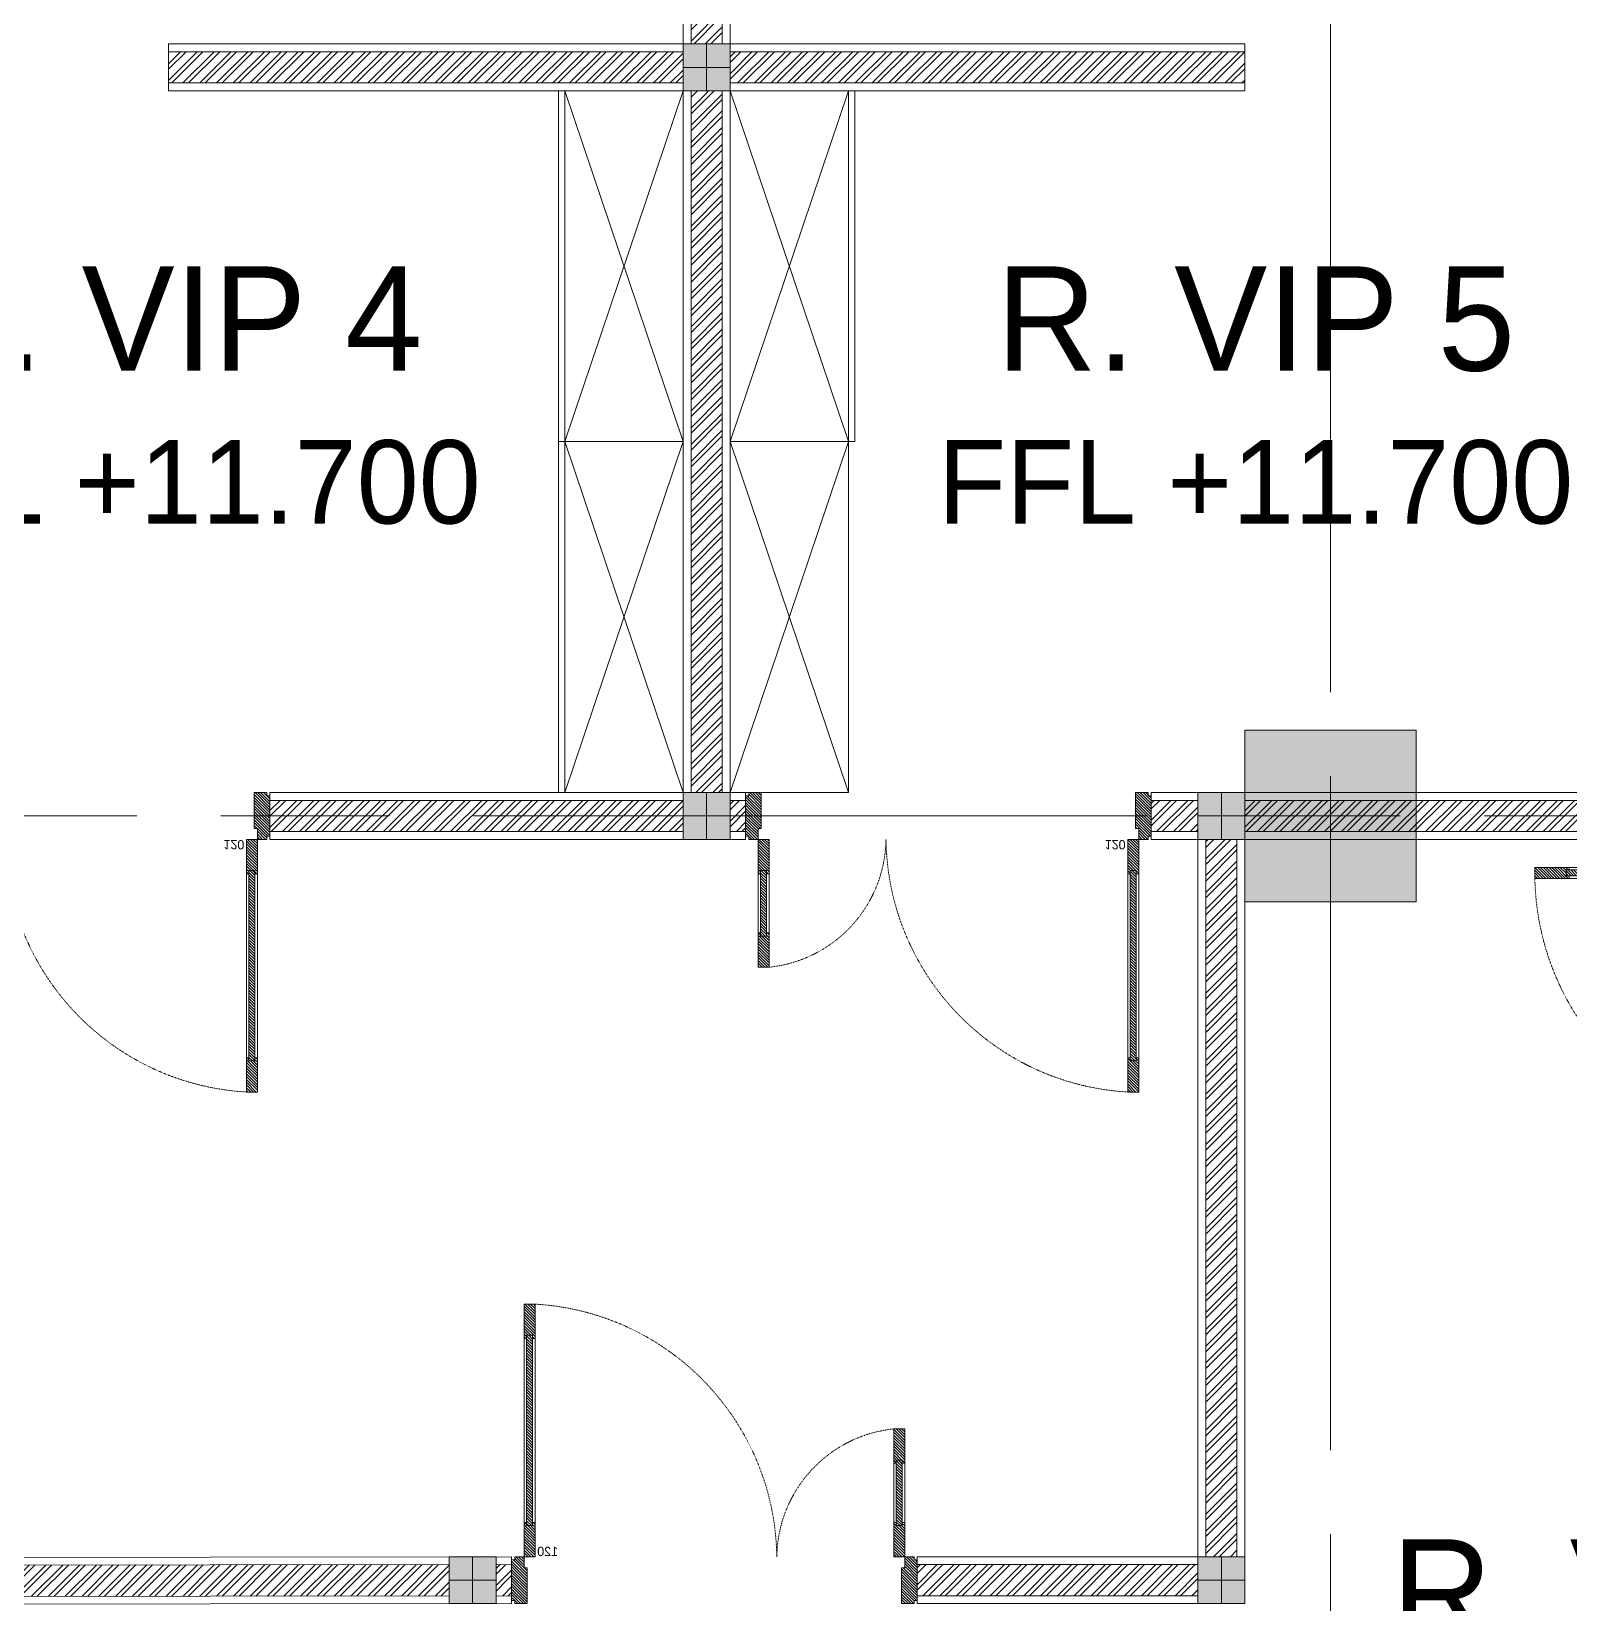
# Model space of a CAD drawing. Header units: millimetres. Extents: x -280308 to 6402717, y -14 to 2073074.
# Drawn here: x 14144 to 19074, y 564598 to 569638 of the extents above; entities that cross this region are included whole.
import ezdxf
from ezdxf.enums import TextEntityAlignment as Align

# ---------------------------------------------------------------- set-up
doc = ezdxf.new("R2010")
doc.units = ezdxf.units.MM
doc.linetypes.add('ACAD_ISO03W100', pattern=[30, 12, -18])
doc.linetypes.add('ACAD_ISO08W100', pattern=[36, 24, -3, 6, -3])
doc.layers.get('0').update_dxf_attribs({"lineweight": 0})
for name, color, linetype, lineweight in [('_Door & Window', 1, 'Continuous', 0), ('A-ALINE-1', 91, 'Continuous', 20), ('A-ALINE-3', 111, 'Continuous', 15), ('A-ALINE-6', 117, 'Continuous', 9), ('A-ANNOTATION', 144, 'Continuous', 0), ('A-Furn', 250, 'Continuous', 0), ('A-FURN-EQPM', 177, 'Continuous', 0), ('ARSIR', 251, 'Continuous', 0), ('Struktur', 80, 'Continuous', 20)]:
    doc.layers.add(name, color=color, linetype=linetype, lineweight=lineweight)
doc.layers.add('A-FILL-1', color=7, linetype='Continuous', lineweight=0, true_color=0x454545)
doc.layers.add('A-TEXT', color=254, linetype='Continuous')
doc.styles.add('Annotative', font='arial.ttf', dxfattribs={"height": 1.25})
doc.styles.add('CENTURY', font='GOTHIC.TTF')
doc.styles.get("Standard").update_dxf_attribs({"font": 'arial.ttf'})
pattern_1 = [(225, (-254914.15, -226458.79), (26.9407684, -26.9407684), []), (225, (-254932.112, -226458.79), (26.9407684, -26.9407684), [])]
pattern_2 = [(225, (-254969.513, -221608.79), (26.9407684, -26.9407684), []), (225, (-254987.473, -221608.79), (26.9407684, -26.9407684), [])]
pattern_3 = [(225, (-266719.513, -224008.79), (26.9407684, -26.9407684), []), (225, (-266737.473, -224008.79), (26.9407684, -26.9407684), [])]

# ---------------------------------------------------------------- blocks, each defined once
blk = doc.blocks.new('A$Ccf87384a')
blk.add_wipeout([(-75, 75), (75, 75), (75, -75), (-75, -75)])
blk.add_wipeout([(-75, -75), (-75, 75), (75, 75), (75, -75)])
at = {"layer": 'A-FILL-1', "ltscale": 0.25}
h = blk.add_hatch(color=256, dxfattribs=at)
h.dxf.hatch_style = 1
h.paths.add_polyline_path([(-75, -75), (-75, 75), (75, 75), (75, -75)])
at = {"layer": 'A-ALINE-1'}
blk.add_lwpolyline([(-75, -75), (-75, 75), (75, 75), (75, -75)], close=True, dxfattribs=at)
at = {"layer": 'A-FILL-1', "ltscale": 0.25}
for p, q in [((0, 75), (0, -75)), ((-75, 0), (75, 0))]:
    blk.add_line(p, q, dxfattribs=at)
blk = doc.blocks.new('A$C6ab96ad6')
at = {"layer": 'A-Furn'}
h = blk.add_hatch(dxfattribs=at)
h.set_pattern_fill('ANSI31', color=256, scale=2, angle=540, style=0)
h.set_pattern_definition([(225, (-3598.3206, 30706.9954), (4.490128, -4.490128), [])])
h.paths.add_polyline_path([(10, 960), (10, 850), (2, 850), (2, 860), (-17, 860), (-17, 850), (-25, 850), (-25, 960)])
h = blk.add_hatch(dxfattribs=at)
h.set_pattern_fill('ANSI31', color=256, scale=2, angle=540, style=0)
h.set_pattern_definition([(225, (-3598.3206, 30816.9954), (4.490128, -4.490128), [])])
h.paths.add_polyline_path([(2, 860), (-17, 860), (-17, 250), (2, 250)])
h = blk.add_hatch(dxfattribs=at)
h.set_pattern_fill('ANSI31', color=256, scale=2, angle=540, style=0)
h.set_pattern_definition([(225, (-3198.3206, 30306.9954), (4.490128, -4.490128), [])])
h.paths.add_polyline_path([(-1210, 560), (-1210, 450), (-1202, 450), (-1202, 460), (-1183, 460), (-1183, 450), (-1175, 450), (-1175, 560)])
h = blk.add_hatch(dxfattribs=at)
h.set_pattern_fill('ANSI31', color=256, scale=2, angle=540, style=0)
h.set_pattern_definition([(225, (-3198.3206, 30816.9954), (4.490128, -4.490128), [])])
h.paths.add_polyline_path([(-1202, 460), (-1183, 460), (-1183, 250), (-1202, 250)])
h = blk.add_hatch(dxfattribs=at)
h.set_pattern_fill('ANSI31', color=256, scale=2, angle=540, style=0)
h.set_pattern_definition([(225, (-2593.7735, 30816.9954), (4.490128, -4.490128), [])])
h.paths.add_polyline_path([(-1210, 150), (-1210, 260), (-1202, 260), (-1202, 250), (-1183, 250), (-1183, 260), (-1175, 260), (-1175, 150)])
h = blk.add_hatch(dxfattribs=at)
h.set_pattern_fill('ANSI31', color=256, scale=2, angle=540, style=0)
h.set_pattern_definition([(225, (-2993.7735, 30816.9954), (4.490128, -4.490128), [])])
h.paths.add_polyline_path([(10, 150), (10, 260), (2, 260), (2, 250), (-17, 250), (-17, 260), (-25, 260), (-25, 150)])
h = blk.add_hatch(dxfattribs=at)
h.set_pattern_fill('ANSI31', color=256, scale=2, angle=540, style=0)
h.set_pattern_definition([(225, (-3898.3206, 30765.815), (4.490128, -4.490128), [])])
h.paths.add_polyline_path([(-1240, 0), (-1240, 10), (-1250, 10), (-1250, 140), (-1240, 140), (-1240, 150), (-1210, 150), (-1210, 115), (-1200, 115), (-1200, 0)])
h = blk.add_hatch(dxfattribs=at)
h.set_pattern_fill('ANSI31', color=256, scale=2, angle=540, style=0)
h.set_pattern_definition([(225, (-3598.3206, 30765.815), (4.490128, -4.490128), [])])
h.paths.add_polyline_path([(40, 0), (40, 10), (50, 10), (50, 140), (40, 140), (40, 150), (10, 150), (10, 115), (0, 115), (0, 0)])
at = {"layer": '_Door & Window'}
for points in [[(10, 960), (10, 850), (2, 850), (2, 860), (-17, 860), (-17, 850), (-25, 850), (-25, 960), (10, 960)], [(-1210, 560), (-1210, 450), (-1202, 450), (-1202, 460), (-1183, 460), (-1183, 450), (-1175, 450), (-1175, 560), (-1210, 560)], [(-1210, 150), (-1210, 260), (-1202, 260), (-1202, 250), (-1183, 250), (-1183, 260), (-1175, 260), (-1175, 150), (-1210, 150)], [(10, 150), (10, 260), (2, 260), (2, 250), (-17, 250), (-17, 260), (-25, 260), (-25, 150), (10, 150)], [(-1240, 0), (-1240, 10), (-1250, 10), (-1250, 140), (-1240, 140), (-1240, 150), (-1210, 150), (-1210, 115), (-1200, 115), (-1200, 0), (-1240, 0)], [(40, 0), (40, 10), (50, 10), (50, 140), (40, 140), (40, 150), (10, 150), (10, 115), (0, 115), (0, 0), (40, 0)]]:
    blk.add_lwpolyline(points, dxfattribs=at)
for points in [[(10, 150), (-25, 150), (-25, 960), (10, 960)], [(-1210, 150), (-1175, 150), (-1175, 560), (-1210, 560)]]:
    blk.add_lwpolyline(points, close=True, dxfattribs=at)
at = {"layer": '_Door & Window', "linetype": 'ACAD_ISO03W100', "ltscale": 0.02}
for centre, radius, start, end in [((22.2, 139.1), 822.2, 93.2889, 179.2425), ((-1218.1, 144.1), 418.1, 0.8095, 84.0847)]:
    blk.add_arc(centre, radius, start, end, dxfattribs=at)
at = {"layer": 'A-Furn'}
for points in [[(2, 860), (-17, 860), (-17, 250), (2, 250)], [(-1202, 460), (-1183, 460), (-1183, 250), (-1202, 250)]]:
    blk.add_lwpolyline(points, close=True, dxfattribs=at)
at = {"layer": 'Defpoints', "ltscale": 0.25, "insert": (-98.9, 182.1), "char_height": 30, "attachment_point": 1, "style": 'CENTURY'}
blk.add_mtext_dynamic_manual_height_columns('120', width=78.467, gutter_width=750, heights=[0], dxfattribs=at)
blk = doc.blocks.new('A$Ca4ca9c0b')
at = {"layer": 'A-Furn'}
h = blk.add_hatch(dxfattribs=at)
h.set_pattern_fill('ANSI31', color=256, scale=2, angle=540, style=0)
h.set_pattern_definition([(225, (109566.3125, -240668.4215), (4.49012806, -4.49012806), [])])
h.paths.add_polyline_path([(10, 1020), (10, 910), (2, 910), (2, 920), (-17, 920), (-17, 910), (-25, 910), (-25, 1020)])
h = blk.add_hatch(dxfattribs=at)
h.set_pattern_fill('ANSI31', color=256, scale=2, angle=540, style=0)
h.set_pattern_definition([(225, (109566.3125, -240568.4215), (4.49012806, -4.49012806), [])])
h.paths.add_polyline_path([(2, 920), (-17, 920), (-17, 250), (2, 250)])
h = blk.add_hatch(dxfattribs=at)
h.set_pattern_fill('ANSI31', color=256, scale=2, angle=540, style=0)
h.set_pattern_definition([(225, (110170.8596, -240618.4215), (4.49012806, -4.49012806), [])])
h.paths.add_polyline_path([(10, 150), (10, 260), (2, 260), (2, 250), (-17, 250), (-17, 260), (-25, 260), (-25, 150)])
h = blk.add_hatch(dxfattribs=at)
h.set_pattern_fill('ANSI31', color=256, scale=2, angle=540, style=0)
h.set_pattern_definition([(225, (109716.3125, -240669.602), (4.49012806, -4.49012806), [])])
h.paths.add_polyline_path([(-890, 0), (-890, 10), (-900, 10), (-900, 140), (-890, 140), (-890, 150), (-860, 150), (-860, 115), (-850, 115), (-850, 0)])
h = blk.add_hatch(dxfattribs=at)
h.set_pattern_fill('ANSI31', color=256, scale=2, angle=540, style=0)
h.set_pattern_definition([(225, (109566.3125, -240669.602), (4.49012806, -4.49012806), [])])
h.paths.add_polyline_path([(40, 0), (40, 10), (50, 10), (50, 140), (40, 140), (40, 150), (10, 150), (10, 115), (0, 115), (0, 0)])
at = {"layer": '_Door & Window'}
for points in [[(10, 1020), (10, 910), (2, 910), (2, 920), (-17, 920), (-17, 910), (-25, 910), (-25, 1020), (10, 1020)], [(10, 150), (10, 260), (2, 260), (2, 250), (-17, 250), (-17, 260), (-25, 260), (-25, 150), (10, 150)], [(-890, 0), (-890, 10), (-900, 10), (-900, 140), (-890, 140), (-890, 150), (-860, 150), (-860, 115), (-850, 115), (-850, 0), (-890, 0)], [(40, 0), (40, 10), (50, 10), (50, 140), (40, 140), (40, 150), (10, 150), (10, 115), (0, 115), (0, 0), (40, 0)]]:
    blk.add_lwpolyline(points, dxfattribs=at)
blk.add_lwpolyline([(10, 150), (-25, 150), (-25, 1020), (10, 1020)], close=True, dxfattribs=at)
at = {"layer": '_Door & Window', "linetype": 'ACAD_ISO03W100', "ltscale": 0.02}
blk.add_arc((-6.9, 167), 853.2, 91.2147, 181.1385, dxfattribs=at)
at = {"layer": 'A-Furn'}
blk.add_lwpolyline([(2, 920), (-17, 920), (-17, 250), (2, 250)], close=True, dxfattribs=at)
at = {"layer": 'Defpoints', "ltscale": 0.25, "insert": (-87.7, 181.6), "char_height": 30, "attachment_point": 1, "style": 'CENTURY'}
blk.add_mtext_dynamic_manual_height_columns('85', width=78.467, gutter_width=750, heights=[0], dxfattribs=at)
blk = doc.blocks.new('A$Cf856f872')
at = {"layer": 'A-FILL-1', "ltscale": 0.25}
h = blk.add_hatch(dxfattribs=at)
h.set_pattern_fill('ANSI32', color=256, scale=4, angle=180)
h.set_pattern_definition([(225, (-183193.888, -295407.39), (26.9407684, -26.9407684), []), (225, (-183211.85, -295407.39), (26.9407684, -26.9407684), [])])
h.paths.add_polyline_path([(62272.8, -7497), (62272.8, -1747), (62372.8, -1747), (62372.8, -7497)])
h = blk.add_hatch(dxfattribs=at)
h.set_pattern_fill('ANSI32', color=256, scale=4, angle=180)
h.set_pattern_definition(pattern_3)
h.paths.add_polyline_path([(68247.8, -7522), (63747.8, -7522), (63747.8, -7622), (68247.8, -7622)])
h = blk.add_hatch(dxfattribs=at)
h.set_pattern_fill('ANSI32', color=256, scale=4, angle=180)
h.set_pattern_definition([(225, (-187543.888, -295407.39), (26.9407684, -26.9407684), []), (225, (-187561.85, -295407.39), (26.9407684, -26.9407684), [])])
h.paths.add_polyline_path([(63922.8, -9947), (63922.8, -7647), (64022.8, -7647), (64022.8, -9947)])
h = blk.add_hatch(dxfattribs=at)
h.set_pattern_fill('ANSI32', color=256, scale=4, angle=180)
h.set_pattern_definition(pattern_1)
h.paths.add_polyline_path([(61697.8, -9972), (58797.8, -9974.9), (58797.8, -10074.9), (61697.8, -10072)])
h = blk.add_hatch(dxfattribs=at)
h.set_pattern_fill('ANSI32', color=256, scale=4, angle=180)
h.set_pattern_definition(pattern_1)
h.paths.add_polyline_path([(62997.8, -9972), (63897.8, -9972), (63897.8, -10072), (62997.8, -10072)])
at = {"layer": 'A-ALINE-3', "linetype": 'Continuous'}
for points in [[(62272.8, -7497), (62272.8, -1747), (62372.8, -1747), (62372.8, -7497)], [(68247.8, -7522), (63747.8, -7522), (63747.8, -7622), (68247.8, -7622)], [(63922.8, -9947), (63922.8, -7647), (64022.8, -7647), (64022.8, -9947)], [(61697.8, -9972), (58797.8, -9974.9), (58797.8, -10074.9), (61697.8, -10072)], [(62997.8, -9972), (63897.8, -9972), (63897.8, -10072), (62997.8, -10072)]]:
    blk.add_lwpolyline(points, close=True, dxfattribs=at)
at = {"layer": 'A-ALINE-6'}
for points in [[(62247.8, -7497), (62247.8, -1747), (62397.8, -1747), (62397.8, -7497)], [(68247.8, -7497), (63747.8, -7497), (63747.8, -7647), (68247.8, -7647)], [(63897.8, -9947), (63897.8, -7647), (64047.8, -7647), (64047.8, -9947)], [(61697.8, -9947), (58797.8, -9949.9), (58797.8, -10099.9), (61697.8, -10097)], [(62997.8, -9947), (63897.8, -9947), (63897.8, -10097), (62997.8, -10097)]]:
    blk.add_lwpolyline(points, close=True, dxfattribs=at)
at = {"ltscale": 0.25, "xscale": -1, "rotation": 180}
for p in [(60872.8, -7497), (63697.8, -7497)]:
    blk.add_blockref('A$C6ab96ad6', p, dxfattribs=at)
at = {"ltscale": 0.25, "rotation": 90}
blk.add_blockref('A$Ca4ca9c0b', (65997.8, -7747), dxfattribs=at)
at = {"ltscale": 0.25, "xscale": -1}
blk.add_blockref('A$C6ab96ad6', (61747.8, -10097), dxfattribs=at)
at = {"ltscale": 0.25}
for p in [(62322.8, -5172), (62322.8, -7572), (63972.8, -7572), (61572.8, -10022), (63972.8, -10022)]:
    blk.add_blockref('A$Ccf87384a', p, dxfattribs=at)
at = {"layer": 'A-FILL-1', "ltscale": 0.25}
h = blk.add_hatch(dxfattribs=at)
h.set_pattern_fill('ANSI32', color=256, scale=4, angle=180)
h.set_pattern_definition(pattern_2)
h.paths.add_polyline_path([(60597.8, -5122), (62247.8, -5122), (62247.8, -5222), (60597.8, -5222)])
h = blk.add_hatch(dxfattribs=at)
h.set_pattern_fill('ANSI32', color=256, scale=4, angle=180)
h.set_pattern_definition(pattern_2)
h.paths.add_polyline_path([(64047.8, -5122), (62397.8, -5122), (62397.8, -5222), (64047.8, -5222)])
h = blk.add_hatch(dxfattribs=at)
h.set_pattern_fill('ANSI32', color=256, scale=4, angle=180)
h.set_pattern_definition(pattern_3)
h.paths.add_polyline_path([(62247.8, -7522), (60922.8, -7522), (60922.8, -7622), (62247.8, -7622)])
h = blk.add_hatch(dxfattribs=at)
h.set_pattern_fill('ANSI32', color=256, scale=4, angle=180)
h.set_pattern_definition(pattern_3)
h.paths.add_polyline_path([(62397.8, -7522), (62447.8, -7522), (62447.8, -7622), (62397.8, -7622)])
at = {"layer": 'A-ALINE-3', "linetype": 'Continuous'}
for points in [[(60597.8, -5122), (62247.8, -5122), (62247.8, -5222), (60597.8, -5222)], [(64047.8, -5122), (62397.8, -5122), (62397.8, -5222), (64047.8, -5222)], [(62247.8, -7522), (60922.8, -7522), (60922.8, -7622), (62247.8, -7622)], [(62397.8, -7522), (62447.8, -7522), (62447.8, -7622), (62397.8, -7622)]]:
    blk.add_lwpolyline(points, close=True, dxfattribs=at)
at = {"layer": 'A-ALINE-6'}
for points in [[(60597.8, -5097), (62247.8, -5097), (62247.8, -5247), (60597.8, -5247)], [(64047.8, -5097), (62397.8, -5097), (62397.8, -5247), (64047.8, -5247)], [(62247.8, -7497), (60922.8, -7497), (60922.8, -7647), (62247.8, -7647)], [(62397.8, -7497), (62447.8, -7497), (62447.8, -7647), (62397.8, -7647)]]:
    blk.add_lwpolyline(points, close=True, dxfattribs=at)
blk = doc.blocks.new('A$C3304e30a')
at = {"color": 0, "linetype": 'ByBlock', "lineweight": -2, "ltscale": 0.25}
for p, q in [((49720, -3500), (50100, -4625)), ((49720, -4625), (50100, -3500)), ((50630, -3500), (50250, -4625)), ((50630, -4625), (50250, -3500)), ((49720, -5750), (50100, -4625)), ((49720, -4625), (50100, -5750)), ((50630, -5750), (50250, -4625)), ((50630, -4625), (50250, -5750))]:
    blk.add_line(p, q, dxfattribs=at)
for points in [[(49700, -3500), (49700, -4625), (49720, -4625), (49720, -3500)], [(49720, -3500), (49720, -4625), (50100, -4625), (50100, -3500)], [(50630, -3500), (50630, -4625), (50250, -4625), (50250, -3500)], [(50650, -3500), (50650, -4625), (50630, -4625), (50630, -3500)], [(49700, -5750), (49700, -4625), (49720, -4625), (49720, -5750)], [(49720, -5750), (49720, -4625), (50100, -4625), (50100, -5750)], [(50630, -5750), (50630, -4625), (50250, -4625), (50250, -5750)]]:
    blk.add_lwpolyline(points, close=True, dxfattribs=at)
blk = doc.blocks.new('*U539')
at = {"layer": 'A-ANNOTATION', "linetype": 'ACAD_ISO08W100', "ltscale": 0.25}
blk.add_lwpolyline([(0, -7.641), (0, -228.348)], dxfattribs=at)
at = {"layer": 'A-TEXT'}
blk.add_attdef('N', text='', height=0.9, dxfattribs=at).set_placement((0, 2.75), align=Align.MIDDLE_CENTER)
blk = doc.blocks.new('*U552')
at = {"layer": 'A-ANNOTATION', "linetype": 'ACAD_ISO08W100', "ltscale": 0.25}
blk.add_lwpolyline([(0, -5), (0, -90.561)], dxfattribs=at)
at = {"layer": 'A-TEXT'}
blk.add_attdef('N', text='', height=0.9, dxfattribs=at).set_placement((0, 2.75), align=Align.MIDDLE_CENTER)
blk = doc.blocks.new('A$Cf37525da')
at = {"color": 124, "xscale": -360.0000000000001, "yscale": 360.0000000000001, "zscale": 360.0000000000001}
for name, p, rotation in [('*U552', (-4000, -25932.8), 180), ('*U539', (4643.8, -5900), 270)]:
    blk.add_blockref(name, p, dxfattribs=dict(at, rotation=rotation))
blk = doc.blocks.new('A$Cb189dcfa')
at = {"layer": 'ARSIR', "linetype": 'ByBlock', "lineweight": -2, "ltscale": 0.25}
h = blk.add_hatch(color=9, dxfattribs=at)
h.dxf.hatch_style = 1
h.paths.add_polyline_path([(50300, 14250.1), (49750, 13700.1), (50300, 13700.1)], flags=17)
h.paths.add_polyline_path([(50300, 14250.1), (49750, 14250.1), (49750, 13700.1)], flags=17)
at = {"layer": 'Struktur', "color": 0, "linetype": 'ByBlock', "lineweight": -2, "ltscale": 0.25}
blk.add_lwpolyline([(49750, 13700.1), (50300, 13700.1), (50300, 14250.1), (49750, 14250.1)], close=True, dxfattribs=at)
blk = doc.blocks.new('4')
at = {"ltscale": 0.25}
blk.add_blockref('A$Cf856f872', (-46014.9, 574695.2), dxfattribs=at)
blk.add_blockref('A$Cf37525da', (22307.9, 573023.3), dxfattribs=at)
at = {"layer": 'A-FURN-EQPM', "ltscale": 0.25}
blk.add_blockref('A$C3304e30a', (-33867.1, 572948.3), dxfattribs=at)
at = {"layer": 'Struktur', "ltscale": 0.25}
blk.add_blockref('A$Cb189dcfa', (-31717.1, 553148.3), dxfattribs=at)
at = {"layer": 'A-TEXT', "ltscale": 0.25, "char_height": 267.3, "attachment_point": 1, "style": 'Annotative'}
for s, insert in [('\\pxqc;{\\fCentury Gothic|b0|i0|c0|p34;\\H1.25x;R. VIP 4\\P\\H0.8x;FFL +11.700}', (11899.3, 568885)), ('\\pxqc;{\\fCentury Gothic|b0|i0|c0|p34;\\H1.25x;R. VIP 5\\P\\H0.8x;FFL +11.700}', (15401.6, 568885)), ('\\pxqc;{\\fCentury Gothic|b0|i0|c0|p34;\\H1.25x;R. VIP 6\\P\\H0.8x;FFL +11.700}', (16669.6, 564804.1))]:
    blk.add_mtext_dynamic_manual_height_columns(s, width=5332.382, gutter_width=1670.6, heights=[0], dxfattribs=dict(at, insert=insert))

msp = doc.modelspace()

# ---------------------------------------------------------------- block references
msp.add_blockref('4', (0, 0))

doc.saveas('drawing.dxf')
